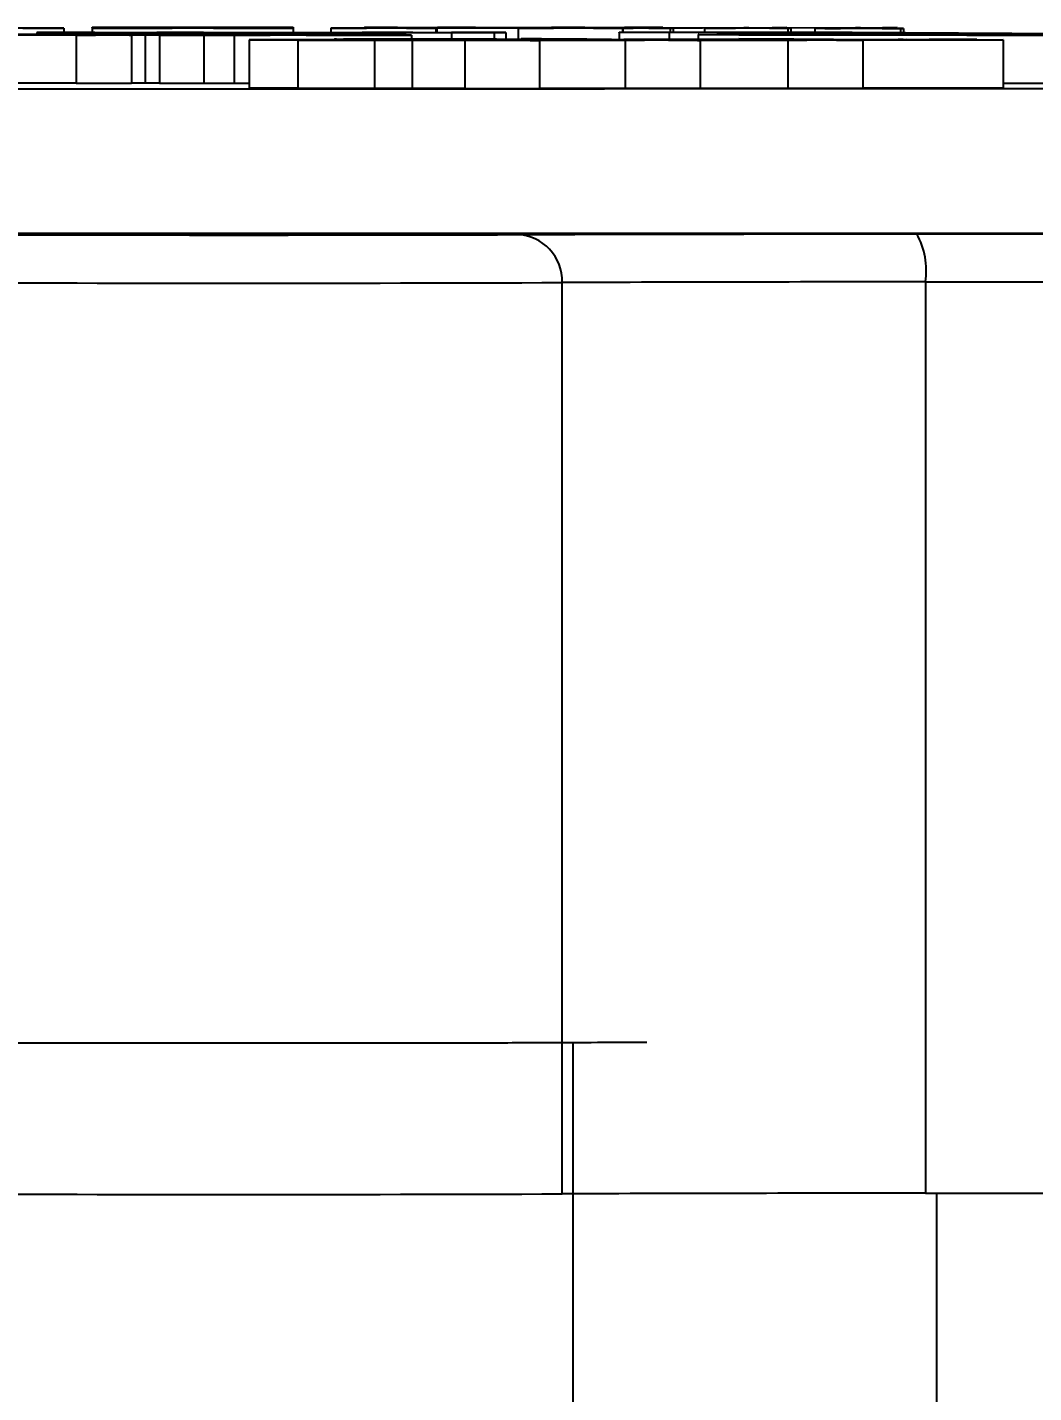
# Model space of a CAD drawing. Header units: millimetres. Extents: x 2063 to 4500, y 825 to 2548.
# Drawn here: x 3210.17 to 3231.14, y 1561.95 to 1590.41 of the extents above; entities that cross this region are included whole.
import ezdxf

# ---------------------------------------------------------------- set-up
doc = ezdxf.new("R2010")
doc.units = ezdxf.units.MM
doc.layers.add('AM_5', color=3, linetype='Continuous', lineweight=25)
doc.styles.add('SLDTEXTSTYLE1', font='txt.shx', dxfattribs={"width": 0.7, "bigfont": 'gbcbig.shx'})
doc.dimstyles.new('SLDDIMSTYLE12$0', dxfattribs={"dimtxt": 12, "dimasz": 10, "dimexe": 0, "dimexo": 0.0625, "dimgap": 0.875, "dimtad": 1, "dimdec": 1, "dimlfac": 1.8, "dimrnd": 1e-09, "dimzin": 12, "dimdsep": 46, "dimtxsty": 'SLDTEXTSTYLE1', "dimcen": 0.09, "dimdle": 8.16, "dimclrd": 3, "dimclre": 3, "dimadec": 0, "dimazin": 3, "dimtfac": 1, "dimtdec": 1, "dimtofl": 0, "dimtmove": 0, "dimatfit": 3, "dimfxl": 0, "dimfrac": 2, "dimtolj": 1, "dimlwd": 5, "dimlwe": 5, "dimarcsym": 0})

# ---------------------------------------------------------------- blocks, each defined once
blk = doc.blocks.new('*D73')
at = {"layer": 'AM_5', "color": 3, "linetype": 'Continuous', "lineweight": 5, "transparency": 16777216}
for p, q in [((3260.545, 1590.414), (3402.793, 1590.414)), ((3402.793, 1358.802), (3402.793, 1580.414))]:
    blk.add_line(p, q, dxfattribs=at)
at = {"layer": 'AM_5', "color": 3, "lineweight": 5, "transparency": 16777216}
blk.add_line((3214.8, 1348.802), (3402.793, 1348.802), dxfattribs=at)
at = {"layer": 'AM_5', "color": 3, "transparency": 16777216}
for points in [[(3401.127, 1580.414), (3404.46, 1580.414), (3402.793, 1590.414)], [(3401.127, 1358.802), (3404.46, 1358.802), (3402.793, 1348.802)]]:
    blk.add_solid(points, dxfattribs=at)
at = {"layer": 'Defpoints', "color": 0, "transparency": 16777216}
for p in [(3260.483, 1590.414), (3402.793, 1590.414), (3214.737, 1348.802)]:
    blk.add_point(p, dxfattribs=at)
at = {"layer": 'AM_5', "color": 0, "transparency": 16777216, "insert": (3395.918, 1523.132), "char_height": 12, "attachment_point": 5, "rotation": 90, "style": 'SLDTEXTSTYLE1'}
blk.add_mtext('\\A1;245', dxfattribs=at)

msp = doc.modelspace()

# ---------------------------------------------------------------- linework, layer by layer
at = {"color": 7, "linetype": 'Continuous', "lineweight": 25}
for p, q in [((3213.265, 1590.259), (3206.272, 1590.259)), ((3206.619, 1590.256), (3211.473, 1590.256)), ((3210.93, 1590.396), (3208.508, 1590.395)), ((3211.589, 1590.255), (3209.566, 1590.255)), ((3209.913, 1590.273), (3210.606, 1590.274)), ((3210.26, 1590.263), (3209.971, 1590.26)), ((3209.971, 1590.26), (3211.358, 1590.26)), ((3211.936, 1590.263), (3210.26, 1590.263)), ((3210.26, 1590.263), (3210.26, 1590.26)), ((3210.361, 1590.309), (3210.361, 1590.31)), ((3210.361, 1590.31), (3213.84, 1590.31)), ((3210.603, 1590.309), (3210.361, 1590.309)), ((3210.361, 1590.309), (3210.361, 1590.274)), ((3210.585, 1590.396), (3210.893, 1590.396)), ((3210.603, 1590.309), (3210.603, 1590.274)), ((3210.606, 1590.274), (3210.606, 1590.264)), ((3210.606, 1590.264), (3211.936, 1590.264)), ((3210.893, 1590.396), (3210.93, 1590.396)), ((3210.93, 1590.396), (3210.93, 1590.31)), ((3211.184, 1590.251), (3211.589, 1590.252)), ((3212.34, 1590.25), (3211.184, 1590.251)), ((3211.184, 1590.251), (3211.184, 1589.251)), ((3211.473, 1590.256), (3211.936, 1590.257)), ((3211.518, 1590.414), (3211.518, 1590.415)), ((3211.518, 1590.415), (3215.71, 1590.415)), ((3212.715, 1590.414), (3211.518, 1590.414)), ((3211.518, 1590.414), (3211.518, 1590.396)), ((3215.71, 1590.396), (3211.518, 1590.396)), ((3211.518, 1590.396), (3211.518, 1590.396)), ((3211.518, 1590.396), (3212.715, 1590.396)), ((3211.518, 1590.396), (3211.518, 1590.31)), ((3214.646, 1590.28), (3211.574, 1590.307)), ((3211.574, 1590.307), (3211.574, 1590.264)), ((3211.589, 1590.252), (3211.589, 1590.255)), ((3211.936, 1590.275), (3212.687, 1590.276)), ((3211.936, 1590.264), (3211.936, 1590.275)), ((3212.687, 1590.262), (3211.936, 1590.263)), ((3211.936, 1590.263), (3211.936, 1590.257)), ((3211.936, 1590.257), (3212.629, 1590.256)), ((3212.629, 1590.256), (3212.282, 1590.255)), ((3212.34, 1590.25), (3212.34, 1589.25)), ((3212.687, 1590.276), (3212.629, 1590.273)), ((3212.629, 1590.273), (3212.629, 1590.266)), ((3212.629, 1590.266), (3212.687, 1590.262)), ((3212.629, 1589.256), (3212.629, 1590.256)), ((3212.687, 1590.276), (3212.687, 1590.262)), ((3212.715, 1590.414), (3212.715, 1590.396)), ((3212.745, 1590.26), (3213.265, 1590.259)), ((3213.843, 1590.25), (3212.918, 1590.252)), ((3212.918, 1590.252), (3215.23, 1590.252)), ((3212.918, 1590.252), (3212.918, 1589.252)), ((3212.95, 1590.306), (3213.756, 1590.299)), ((3213.183, 1590.397), (3213.183, 1590.413)), ((3213.265, 1590.266), (3213.207, 1590.267)), ((3213.207, 1590.259), (3213.207, 1590.267)), ((3215.23, 1590.268), (3213.265, 1590.266)), ((3213.265, 1590.266), (3213.265, 1590.26)), ((3214.074, 1590.258), (3213.265, 1590.26)), ((3213.265, 1590.26), (3215.23, 1590.26)), ((3213.265, 1590.26), (3213.265, 1590.259)), ((3213.265, 1590.259), (3213.265, 1590.252)), ((3213.84, 1590.309), (3213.516, 1590.309)), ((3213.516, 1590.309), (3213.516, 1590.301)), ((3213.756, 1590.299), (3217.391, 1590.299)), ((3213.837, 1590.298), (3215.452, 1590.283)), ((3217.229, 1590.298), (3213.837, 1590.298)), ((3213.84, 1590.31), (3213.84, 1590.309)), ((3213.84, 1590.309), (3213.84, 1590.299)), ((3214.478, 1590.252), (3213.843, 1590.25)), ((3213.843, 1590.25), (3213.843, 1589.25)), ((3214.046, 1590.413), (3214.046, 1590.397)), ((3214.594, 1590.259), (3214.074, 1590.258)), ((3214.074, 1590.258), (3214.074, 1590.252)), ((3218.177, 1590.252), (3214.478, 1590.252)), ((3214.478, 1590.252), (3214.478, 1589.252)), ((3215.71, 1590.414), (3214.514, 1590.414)), ((3214.514, 1590.414), (3214.514, 1590.396)), ((3214.514, 1590.396), (3215.71, 1590.396)), ((3215.23, 1590.259), (3214.594, 1590.259)), ((3214.594, 1590.259), (3214.594, 1590.252)), ((3215.856, 1590.28), (3214.646, 1590.28)), ((3214.646, 1590.28), (3214.646, 1590.26)), ((3215.23, 1590.26), (3215.23, 1590.268)), ((3215.23, 1590.252), (3215.23, 1590.259)), ((3215.452, 1590.283), (3215.533, 1590.283)), ((3215.533, 1590.283), (3217.229, 1590.298)), ((3215.71, 1590.415), (3215.71, 1590.414)), ((3215.71, 1590.414), (3215.71, 1590.396)), ((3215.71, 1590.396), (3215.71, 1590.396)), ((3215.71, 1590.396), (3215.71, 1590.299)), ((3219.009, 1590.307), (3215.856, 1590.28)), ((3215.981, 1590.268), (3215.981, 1590.26)), ((3215.981, 1590.26), (3216.039, 1590.26)), ((3217.946, 1590.259), (3215.981, 1590.259)), ((3215.981, 1590.259), (3215.981, 1590.252)), ((3215.981, 1590.252), (3216.27, 1590.252)), ((3218.678, 1590.395), (3216.494, 1590.396)), ((3216.494, 1590.396), (3216.521, 1590.396)), ((3216.494, 1590.396), (3216.494, 1590.299)), ((3216.521, 1590.396), (3216.729, 1590.396)), ((3217.148, 1590.309), (3217.148, 1590.31)), ((3217.148, 1590.31), (3220.141, 1590.31)), ((3217.391, 1590.309), (3217.148, 1590.309)), ((3217.148, 1590.309), (3217.148, 1590.299)), ((3217.191, 1590.414), (3217.22, 1590.415)), ((3217.451, 1590.414), (3217.191, 1590.414)), ((3217.22, 1590.415), (3219.508, 1590.414)), ((3217.233, 1590.397), (3217.883, 1590.413)), ((3217.391, 1590.309), (3217.391, 1590.299)), ((3217.391, 1590.299), (3218.119, 1590.305)), ((3217.426, 1590.272), (3218.061, 1590.27)), ((3217.426, 1590.261), (3217.946, 1590.259)), ((3217.451, 1590.414), (3217.451, 1590.402)), ((3217.657, 1590.253), (3218.177, 1590.252)), ((3217.883, 1590.413), (3217.878, 1590.413)), ((3217.946, 1590.259), (3217.946, 1590.252)), ((3218.061, 1590.27), (3218.061, 1590.252)), ((3218.356, 1590.404), (3218.066, 1590.397)), ((3218.177, 1590.252), (3218.177, 1590.161)), ((3221.425, 1590.403), (3218.356, 1590.404)), ((3218.715, 1590.413), (3218.383, 1590.405)), ((3218.383, 1590.405), (3221.452, 1590.404)), ((3218.497, 1590.396), (3218.705, 1590.396)), ((3218.705, 1590.396), (3218.678, 1590.395)), ((3218.678, 1590.395), (3218.678, 1590.31)), ((3218.705, 1590.396), (3218.705, 1590.31)), ((3218.715, 1590.413), (3218.715, 1590.405)), ((3219.009, 1590.307), (3219.009, 1590.161)), ((3219.48, 1590.414), (3219.219, 1590.414)), ((3219.219, 1590.414), (3219.219, 1590.404)), ((3219.508, 1590.414), (3219.48, 1590.414)), ((3219.48, 1590.414), (3219.48, 1590.404)), ((3219.508, 1590.414), (3219.508, 1590.404)), ((3220.141, 1590.309), (3219.899, 1590.309)), ((3219.899, 1590.309), (3219.899, 1590.17)), ((3220.141, 1590.31), (3220.141, 1590.309)), ((3220.141, 1590.309), (3220.141, 1590.161)), ((3220.395, 1590.395), (3220.422, 1590.396)), ((3222.579, 1590.394), (3220.395, 1590.395)), ((3220.395, 1590.395), (3220.395, 1590.161)), ((3220.422, 1590.396), (3220.63, 1590.395)), ((3221.092, 1590.413), (3221.121, 1590.414)), ((3221.352, 1590.413), (3221.092, 1590.413)), ((3221.092, 1590.413), (3221.092, 1590.404)), ((3221.121, 1590.414), (3223.409, 1590.413)), ((3221.134, 1590.396), (3221.425, 1590.403)), ((3221.352, 1590.413), (3221.352, 1590.404)), ((3221.452, 1590.404), (3221.783, 1590.412)), ((3221.783, 1590.412), (3221.779, 1590.412)), ((3222.616, 1590.412), (3221.966, 1590.396)), ((3222.093, 1590.395), (3222.095, 1590.395)), ((3222.095, 1590.395), (3222.299, 1590.395)), ((3222.505, 1590.309), (3222.505, 1590.311)), ((3222.505, 1590.311), (3227.359, 1590.311)), ((3223.545, 1590.309), (3222.505, 1590.309)), ((3222.505, 1590.309), (3222.505, 1590.162)), ((3222.581, 1590.394), (3222.579, 1590.394)), ((3222.579, 1590.311), (3222.579, 1590.394)), ((3223.567, 1590.394), (3222.581, 1590.394)), ((3222.581, 1590.394), (3222.581, 1590.311)), ((3222.794, 1590.396), (3225.692, 1590.413)), ((3223.16, 1590.396), (3223.114, 1590.396)), ((3223.38, 1590.413), (3223.12, 1590.413)), ((3223.12, 1590.413), (3223.12, 1590.398)), ((3225.102, 1590.407), (3223.16, 1590.396)), ((3223.409, 1590.413), (3223.38, 1590.413)), ((3223.38, 1590.413), (3223.38, 1590.399)), ((3223.409, 1590.413), (3223.409, 1590.4)), ((3223.472, 1590.395), (3223.627, 1590.395)), ((3223.545, 1590.309), (3223.545, 1590.163)), ((3223.627, 1590.395), (3223.567, 1590.394)), ((3223.567, 1590.394), (3223.567, 1590.311)), ((3223.627, 1590.395), (3223.627, 1590.311)), ((3224.148, 1590.262), (3224.148, 1590.163)), ((3226.017, 1590.393), (3224.281, 1590.394)), ((3224.281, 1590.394), (3224.341, 1590.394)), ((3224.281, 1590.394), (3224.281, 1590.311)), ((3224.341, 1590.394), (3224.493, 1590.394)), ((3224.929, 1590.395), (3225.204, 1590.407)), ((3225.204, 1590.407), (3225.102, 1590.407)), ((3225.102, 1590.407), (3225.102, 1590.403)), ((3230.345, 1590.279), (3225.279, 1590.306)), ((3225.753, 1590.398), (3225.643, 1590.395)), ((3225.692, 1590.413), (3225.998, 1590.412)), ((3227.429, 1590.407), (3225.753, 1590.398)), ((3225.998, 1590.412), (3225.782, 1590.401)), ((3225.782, 1590.401), (3225.884, 1590.401)), ((3225.884, 1590.401), (3227.99, 1590.412)), ((3225.923, 1590.394), (3226.077, 1590.394)), ((3225.998, 1590.412), (3225.998, 1590.401)), ((3226.077, 1590.394), (3226.017, 1590.393)), ((3226.017, 1590.393), (3226.017, 1590.311)), ((3226.077, 1590.394), (3226.077, 1590.311)), ((3226.578, 1590.393), (3226.637, 1590.394)), ((3228.365, 1590.392), (3226.578, 1590.393)), ((3226.578, 1590.393), (3226.578, 1590.311)), ((3226.637, 1590.394), (3226.792, 1590.393)), ((3227.277, 1590.394), (3227.531, 1590.406)), ((3227.359, 1590.311), (3232.926, 1590.28)), ((3227.531, 1590.406), (3227.429, 1590.407)), ((3227.429, 1590.407), (3227.429, 1590.402)), ((3227.99, 1590.412), (3228.296, 1590.412)), ((3228.296, 1590.412), (3227.992, 1590.394)), ((3228.221, 1590.393), (3228.425, 1590.393)), ((3228.296, 1590.412), (3228.296, 1590.393)), ((3228.425, 1590.393), (3228.365, 1590.392)), ((3228.365, 1590.392), (3228.365, 1590.305)), ((3228.425, 1590.393), (3228.425, 1590.305)), ((3216.239, 1590.152), (3214.787, 1590.154)), ((3214.787, 1590.154), (3214.787, 1589.154)), ((3215.802, 1590.147), (3219.341, 1590.148)), ((3217.4, 1590.144), (3215.802, 1590.147)), ((3215.802, 1590.147), (3215.802, 1589.147)), ((3216.722, 1590.153), (3216.239, 1590.152)), ((3216.239, 1590.152), (3216.239, 1590.147)), ((3216.565, 1590.169), (3216.565, 1590.147)), ((3217.194, 1590.158), (3216.58, 1590.154)), ((3216.58, 1590.154), (3222.095, 1590.156)), ((3217.24, 1590.161), (3216.611, 1590.169)), ((3216.611, 1590.169), (3216.611, 1590.154)), ((3216.709, 1590.16), (3217.24, 1590.161)), ((3217.952, 1590.158), (3216.709, 1590.16)), ((3228.496, 1590.158), (3216.722, 1590.153)), ((3216.722, 1590.153), (3216.722, 1590.147)), ((3216.963, 1590.158), (3217.194, 1590.158)), ((3217.194, 1590.158), (3217.194, 1590.154)), ((3218.186, 1590.147), (3217.4, 1590.144)), ((3217.4, 1590.144), (3217.4, 1589.144)), ((3217.541, 1590.168), (3218.17, 1590.161)), ((3218.448, 1590.16), (3217.952, 1590.158)), ((3217.952, 1590.158), (3217.952, 1590.155)), ((3218.17, 1590.161), (3221.643, 1590.162)), ((3219.411, 1590.147), (3218.186, 1590.147)), ((3218.186, 1590.147), (3218.186, 1589.147)), ((3221.715, 1590.161), (3218.448, 1590.16)), ((3218.448, 1590.16), (3218.448, 1590.155)), ((3218.954, 1590.152), (3219.901, 1590.153)), ((3218.954, 1590.152), (3218.954, 1590.148)), ((3219.282, 1590.143), (3219.686, 1590.144)), ((3220.839, 1590.142), (3219.282, 1590.143)), ((3219.282, 1590.143), (3219.282, 1589.143)), ((3219.686, 1590.144), (3219.411, 1590.147)), ((3219.411, 1590.147), (3219.411, 1590.143)), ((3219.886, 1590.17), (3219.945, 1590.17)), ((3219.945, 1590.17), (3219.945, 1590.161)), ((3220.228, 1590.148), (3222.678, 1590.149)), ((3222.747, 1590.148), (3220.297, 1590.147)), ((3220.456, 1590.176), (3221.409, 1590.177)), ((3220.456, 1590.176), (3220.456, 1590.161)), ((3220.839, 1590.142), (3220.839, 1589.142)), ((3222.095, 1590.156), (3221.715, 1590.161)), ((3221.715, 1590.161), (3221.715, 1590.156)), ((3222.298, 1590.153), (3223.251, 1590.154)), ((3222.298, 1590.153), (3222.298, 1590.149)), ((3222.526, 1590.162), (3225.863, 1590.163)), ((3225.935, 1590.163), (3222.598, 1590.161)), ((3222.598, 1590.161), (3222.978, 1590.157)), ((3222.626, 1590.144), (3223.032, 1590.145)), ((3224.188, 1590.143), (3222.626, 1590.144)), ((3222.626, 1590.144), (3222.626, 1589.144)), ((3223.032, 1590.145), (3222.747, 1590.148)), ((3222.747, 1590.148), (3222.747, 1590.144)), ((3222.978, 1590.157), (3228.424, 1590.159)), ((3223.561, 1590.15), (3226.081, 1590.15)), ((3226.15, 1590.15), (3223.631, 1590.149)), ((3224.188, 1590.143), (3224.188, 1589.143)), ((3224.997, 1590.174), (3225.855, 1590.176)), ((3225.863, 1590.163), (3224.997, 1590.174)), ((3224.997, 1590.174), (3224.997, 1590.163)), ((3225.691, 1590.154), (3226.641, 1590.156)), ((3225.691, 1590.154), (3225.691, 1590.15)), ((3226.97, 1590.162), (3225.935, 1590.163)), ((3225.935, 1590.163), (3225.935, 1590.158)), ((3226.019, 1590.145), (3226.412, 1590.146)), ((3227.579, 1590.144), (3226.019, 1590.145)), ((3226.019, 1590.145), (3226.019, 1589.145)), ((3226.412, 1590.146), (3226.15, 1590.15)), ((3226.15, 1590.15), (3226.15, 1590.146)), ((3226.965, 1590.151), (3229.279, 1590.152)), ((3226.97, 1590.162), (3226.97, 1590.158)), ((3230.507, 1590.151), (3227.034, 1590.15)), ((3227.579, 1590.144), (3227.579, 1589.144)), ((3228.306, 1590.16), (3228.306, 1590.159)), ((3228.637, 1590.156), (3228.496, 1590.158)), ((3228.496, 1590.158), (3228.496, 1590.151)), ((3228.909, 1590.156), (3228.637, 1590.156)), ((3228.637, 1590.156), (3228.637, 1590.151)), ((3228.909, 1590.156), (3228.909, 1590.152)), ((3229.279, 1590.152), (3229.867, 1590.152)), ((3229.577, 1590.161), (3229.577, 1590.152)), ((3229.867, 1590.152), (3230.507, 1590.151)), ((3229.957, 1590.162), (3229.957, 1590.152)), ((3230.507, 1590.151), (3230.507, 1589.151)), ((3209.624, 1589.255), (3211.184, 1589.255)), ((3211.184, 1589.251), (3212.34, 1589.25)), ((3212.34, 1589.255), (3212.629, 1589.256)), ((3212.629, 1589.259), (3212.918, 1589.259)), ((3212.918, 1589.252), (3213.843, 1589.25)), ((3213.843, 1589.25), (3214.478, 1589.252)), ((3214.478, 1589.252), (3214.787, 1589.252)), ((3214.787, 1589.154), (3215.802, 1589.152)), ((3215.802, 1589.147), (3217.4, 1589.144)), ((3217.4, 1589.144), (3218.186, 1589.147)), ((3218.186, 1589.147), (3219.282, 1589.147)), ((3219.282, 1589.143), (3220.839, 1589.142)), ((3220.839, 1589.148), (3222.626, 1589.148)), ((3222.626, 1589.144), (3224.188, 1589.143)), ((3224.188, 1589.149), (3226.019, 1589.15)), ((3226.019, 1589.145), (3227.579, 1589.144)), ((3227.579, 1589.15), (3230.507, 1589.151)), ((3221.313, 1566.093), (3221.313, 1585.092)), ((3228.886, 1585.106), (3228.886, 1566.106)), ((3221.543, 1535.416), (3221.543, 1569.25)), ((3229.113, 1566.106), (3229.113, 1534.678))]:
    msp.add_line(p, q, dxfattribs=at)
at = {"color": 7, "linetype": 'Continuous', "lineweight": 25, "flags": 128}
for points in [[(3148.396, 1586.216), (3150.47, 1586.207), (3152.864, 1586.197), (3155.565, 1586.188), (3158.56, 1586.179), (3161.834, 1586.171), (3165.371, 1586.163), (3169.153, 1586.156), (3173.161, 1586.15), (3177.376, 1586.144), (3181.776, 1586.138), (3186.339, 1586.134), (3191.043, 1586.13), (3195.865, 1586.127), (3200.779, 1586.124), (3205.762, 1586.123), (3210.789, 1586.122), (3215.835, 1586.121), (3220.875, 1586.122), (3225.883, 1586.123), (3230.835, 1586.125), (3235.706, 1586.128)], [(3210.07, 1586.103), (3210.896, 1586.106), (3211.973, 1586.108), (3213.227, 1586.109), (3214.573, 1586.109), (3215.919, 1586.109), (3217.173, 1586.108), (3218.25, 1586.106), (3219.077, 1586.103), (3219.596, 1586.101), (3219.773, 1586.098), (3219.596, 1586.095), (3219.077, 1586.092), (3218.25, 1586.09), (3217.173, 1586.088), (3215.919, 1586.087), (3214.573, 1586.087), (3213.227, 1586.087), (3211.973, 1586.088), (3210.896, 1586.09), (3210.07, 1586.092)], [(3228.886, 1585.106), (3234.145, 1585.108), (3239.316, 1585.112), (3244.374, 1585.116), (3249.298, 1585.12), (3254.065, 1585.126), (3258.653, 1585.132), (3263.041, 1585.138), (3267.211, 1585.145), (3271.142, 1585.153), (3274.817, 1585.162), (3278.219, 1585.171), (3281.334, 1585.18), (3284.146, 1585.19), (3286.644, 1585.2), (3288.815, 1585.211), (3290.651, 1585.221), (3292.142, 1585.232), (3293.282, 1585.244)], [(3228.886, 1566.106), (3234.211, 1566.109), (3239.446, 1566.112), (3244.565, 1566.116), (3249.545, 1566.121), (3254.362, 1566.126), (3258.995, 1566.132), (3263.422, 1566.139), (3267.622, 1566.146), (3271.576, 1566.154), (3275.265, 1566.163), (3278.673, 1566.172), (3281.783, 1566.182), (3284.581, 1566.192), (3287.055, 1566.202), (3289.192, 1566.213), (3290.982, 1566.224)]]:
    msp.add_lwpolyline(points, dxfattribs=at)
at = {"color": 7, "linetype": 'Continuous', "lineweight": 25}
for centre, radius, start, end in [((3220.343, 1585.123), 0.971, 358.1826, 87.9964), ((3227.343, 1585.348), 1.561, 351.0968, 29.1481), ((3214.573, 3577.395), 1992.314, 269.806162, 270.193839), ((3228.447, -289.979), 1875.085, 89.986579, 90.217963), ((3214.573, 3558.395), 1992.314, 269.806162, 270.193839), ((3228.447, -308.979), 1875.085, 89.986579, 90.217963)]:
    msp.add_arc(centre, radius, start, end, dxfattribs=at)
for points, knots in [([(3210.072, 1590.397), (3210.085, 1590.397), (3210.105, 1590.396), (3210.187, 1590.396), (3210.281, 1590.396), (3210.42, 1590.396), (3210.524, 1590.396), (3210.585, 1590.396)], [0, 0, 0, 0, 0.282665, 0.424863, 0.567605, 0.744514, 1, 1, 1, 1]), ([(3211.574, 1590.307), (3211.532, 1590.307), (3211.448, 1590.308), (3211.262, 1590.308), (3211.002, 1590.309), (3210.775, 1590.309), (3210.641, 1590.309), (3210.603, 1590.309)], [0, 0, 0, 0, 0.25387, 0.509596, 0.715202, 0.920342, 1, 1, 1, 1]), ([(3211.358, 1590.26), (3211.524, 1590.26), (3211.841, 1590.26), (3212.305, 1590.26), (3212.598, 1590.26), (3212.745, 1590.26)], [0, 0, 0, 0, 0.35686, 0.67714, 1, 1, 1, 1]), ([(3212.284, 1590.255), (3212.285, 1590.254), (3212.288, 1590.253), (3212.304, 1590.251), (3212.328, 1590.25), (3212.34, 1590.25)], [0, 0, 0, 0, 0.333361, 0.666606, 1, 1, 1, 1]), ([(3213.183, 1590.413), (3213.18, 1590.413), (3213.174, 1590.413), (3213.116, 1590.414), (3213.021, 1590.414), (3212.883, 1590.414), (3212.775, 1590.414), (3212.715, 1590.414)], [0, 0, 0, 0, 0.210223, 0.375759, 0.542534, 0.746796, 1, 1, 1, 1]), ([(3212.715, 1590.396), (3212.785, 1590.396), (3212.901, 1590.396), (3213.039, 1590.397), (3213.124, 1590.397), (3213.176, 1590.397), (3213.18, 1590.397), (3213.183, 1590.397)], [0, 0, 0, 0, 0.2944044, 0.4877252, 0.6436082, 0.7993468, 1, 1, 1, 1]), ([(3213.516, 1590.309), (3213.429, 1590.309), (3213.289, 1590.309), (3213.12, 1590.309), (3213.013, 1590.309), (3212.94, 1590.308), (3212.889, 1590.308), (3212.876, 1590.308), (3212.869, 1590.308)], [0, 0, 0, 0, 0.25713, 0.418126, 0.515419, 0.613557, 0.771961, 1, 1, 1, 1]), ([(3212.869, 1590.308), (3212.87, 1590.307), (3212.873, 1590.307), (3212.888, 1590.307), (3212.925, 1590.307), (3212.95, 1590.306)], [0, 0, 0, 0, 0.25103, 0.502225, 1, 1, 1, 1]), ([(3213.207, 1590.267), (3213.804, 1590.268), (3214.823, 1590.269), (3216.288, 1590.27), (3217.045, 1590.271), (3217.426, 1590.272)], [0, 0, 0, 0, 0.41234, 0.704495, 1, 1, 1, 1]), ([(3214.514, 1590.414), (3214.425, 1590.414), (3214.3, 1590.414), (3214.158, 1590.414), (3214.085, 1590.414), (3214.049, 1590.413), (3214.047, 1590.413), (3214.046, 1590.413)], [0, 0, 0, 0, 0.364031, 0.510061, 0.655864, 0.843841, 1, 1, 1, 1]), ([(3214.046, 1590.397), (3214.049, 1590.397), (3214.053, 1590.397), (3214.113, 1590.397), (3214.191, 1590.397), (3214.327, 1590.396), (3214.437, 1590.396), (3214.514, 1590.396)], [0, 0, 0, 0, 0.250411, 0.398556, 0.54744, 0.686236, 1, 1, 1, 1]), ([(3218.061, 1590.27), (3217.713, 1590.269), (3217.19, 1590.269), (3216.498, 1590.269), (3216.153, 1590.268), (3215.981, 1590.268)], [0, 0, 0, 0, 0.499885, 0.749929, 1, 1, 1, 1]), ([(3216.039, 1590.26), (3216.205, 1590.26), (3216.522, 1590.26), (3216.987, 1590.26), (3217.279, 1590.26), (3217.426, 1590.261)], [0, 0, 0, 0, 0.35686, 0.67714, 1, 1, 1, 1]), ([(3216.27, 1590.252), (3216.437, 1590.252), (3216.753, 1590.252), (3217.218, 1590.252), (3217.51, 1590.253), (3217.657, 1590.253)], [0, 0, 0, 0, 0.35686, 0.67714, 1, 1, 1, 1]), ([(3216.729, 1590.396), (3216.798, 1590.396), (3216.914, 1590.396), (3217.057, 1590.396), (3217.149, 1590.396), (3217.212, 1590.397), (3217.226, 1590.397), (3217.233, 1590.397)], [0, 0, 0, 0, 0.290077, 0.48445, 0.638173, 0.79153, 1, 1, 1, 1]), ([(3218.2, 1590.307), (3218.191, 1590.307), (3218.177, 1590.307), (3218.098, 1590.308), (3218.002, 1590.308), (3217.848, 1590.309), (3217.637, 1590.309), (3217.476, 1590.309), (3217.391, 1590.309)], [0, 0, 0, 0, 0.284135, 0.450473, 0.560568, 0.671794, 0.825494, 1, 1, 1, 1]), ([(3217.872, 1590.413), (3217.859, 1590.413), (3217.833, 1590.414), (3217.749, 1590.414), (3217.622, 1590.414), (3217.515, 1590.414), (3217.451, 1590.414)], [0, 0, 0, 0, 0.204883, 0.408937, 0.643499, 1, 1, 1, 1]), ([(3218.069, 1590.397), (3218.068, 1590.397), (3218.067, 1590.396), (3218.106, 1590.396), (3218.168, 1590.396), (3218.283, 1590.396), (3218.398, 1590.396), (3218.48, 1590.396), (3218.497, 1590.396)], [0, 0, 0, 0, 0.132198, 0.30903, 0.458399, 0.607839, 0.921168, 1, 1, 1, 1]), ([(3218.119, 1590.305), (3218.129, 1590.305), (3218.151, 1590.306), (3218.184, 1590.306), (3218.193, 1590.306), (3218.2, 1590.307)], [0, 0, 0, 0, 0.2502199, 0.5005081, 1, 1, 1, 1]), ([(3219.219, 1590.414), (3219.127, 1590.414), (3218.998, 1590.414), (3218.848, 1590.413), (3218.772, 1590.413), (3218.729, 1590.413), (3218.719, 1590.413), (3218.715, 1590.413)], [0, 0, 0, 0, 0.375821, 0.523807, 0.672057, 0.853203, 1, 1, 1, 1]), ([(3219.899, 1590.309), (3219.775, 1590.309), (3219.565, 1590.309), (3219.309, 1590.308), (3219.124, 1590.308), (3219.049, 1590.307), (3219.017, 1590.307), (3219.009, 1590.307)], [0, 0, 0, 0, 0.268165, 0.456817, 0.645375, 0.906381, 1, 1, 1, 1]), ([(3220.63, 1590.395), (3220.699, 1590.395), (3220.815, 1590.395), (3220.958, 1590.396), (3221.05, 1590.396), (3221.113, 1590.396), (3221.126, 1590.396), (3221.134, 1590.396)], [0, 0, 0, 0, 0.290077, 0.48445, 0.638173, 0.79153, 1, 1, 1, 1]), ([(3221.772, 1590.413), (3221.759, 1590.413), (3221.734, 1590.413), (3221.649, 1590.413), (3221.522, 1590.413), (3221.416, 1590.413), (3221.352, 1590.413)], [0, 0, 0, 0, 0.204883, 0.408937, 0.643499, 1, 1, 1, 1]), ([(3221.967, 1590.396), (3221.966, 1590.396), (3221.964, 1590.396), (3221.995, 1590.396), (3222.047, 1590.395), (3222.083, 1590.395), (3222.093, 1590.395)], [0, 0, 0, 0, 0.177122, 0.589108, 0.884827, 1, 1, 1, 1]), ([(3222.299, 1590.395), (3222.355, 1590.395), (3222.462, 1590.395), (3222.608, 1590.395), (3222.721, 1590.396), (3222.769, 1590.396), (3222.794, 1590.396)], [0, 0, 0, 0, 0.2469872, 0.468153, 0.7284619, 1, 1, 1, 1]), ([(3223.12, 1590.413), (3223.028, 1590.413), (3222.899, 1590.413), (3222.749, 1590.413), (3222.673, 1590.413), (3222.63, 1590.412), (3222.62, 1590.412), (3222.616, 1590.412)], [0, 0, 0, 0, 0.3758207, 0.5238074, 0.6720575, 0.8532035, 1, 1, 1, 1]), ([(3223.119, 1590.396), (3223.119, 1590.395), (3223.121, 1590.395), (3223.163, 1590.395), (3223.241, 1590.395), (3223.348, 1590.395), (3223.432, 1590.395), (3223.472, 1590.395)], [0, 0, 0, 0, 0.063168, 0.286153, 0.501453, 0.758451, 1, 1, 1, 1]), ([(3225.279, 1590.306), (3225.108, 1590.307), (3224.844, 1590.308), (3224.171, 1590.308), (3223.766, 1590.308), (3223.545, 1590.309)], [0, 0, 0, 0, 0.454509, 0.703285, 1, 1, 1, 1]), ([(3224.148, 1590.262), (3224.175, 1590.264), (3224.235, 1590.267), (3225.02, 1590.272), (3226.731, 1590.276), (3228.579, 1590.278), (3229.858, 1590.279), (3230.345, 1590.279)], [0, 0, 0, 0, 0.183074, 0.416875, 0.642834, 0.864166, 1, 1, 1, 1]), ([(3232.477, 1590.247), (3231.808, 1590.247), (3230.574, 1590.247), (3228.806, 1590.248), (3227.143, 1590.249), (3225.624, 1590.252), (3224.479, 1590.256), (3224.171, 1590.26), (3224.152, 1590.262), (3224.148, 1590.262)], [0, 0, 0, 0, 0.160365, 0.296332, 0.431737, 0.589347, 0.747826, 0.949128, 1, 1, 1, 1]), ([(3224.493, 1590.394), (3224.54, 1590.394), (3224.617, 1590.394), (3224.724, 1590.394), (3224.8, 1590.394), (3224.872, 1590.395), (3224.908, 1590.395), (3224.925, 1590.395), (3224.929, 1590.395)], [0, 0, 0, 0, 0.219728, 0.360437, 0.501962, 0.629609, 0.910972, 1, 1, 1, 1]), ([(3225.643, 1590.395), (3225.636, 1590.395), (3225.624, 1590.394), (3225.682, 1590.394), (3225.779, 1590.394), (3225.878, 1590.394), (3225.923, 1590.394)], [0, 0, 0, 0, 0.280717, 0.477013, 0.764436, 1, 1, 1, 1]), ([(3226.792, 1590.393), (3226.856, 1590.393), (3226.956, 1590.393), (3227.088, 1590.393), (3227.175, 1590.394), (3227.243, 1590.394), (3227.264, 1590.394), (3227.277, 1590.394)], [0, 0, 0, 0, 0.286948, 0.445283, 0.603611, 0.766841, 1, 1, 1, 1]), ([(3227.025, 1590.263), (3227.056, 1590.264), (3227.117, 1590.267), (3227.799, 1590.271), (3229.147, 1590.274), (3230.832, 1590.276), (3232.18, 1590.277), (3232.958, 1590.277), (3233.08, 1590.277)], [0, 0, 0, 0, 0.200351, 0.402646, 0.59747, 0.766762, 0.96323, 1, 1, 1, 1]), ([(3233.427, 1590.25), (3232.758, 1590.25), (3231.412, 1590.25), (3229.604, 1590.251), (3228.284, 1590.254), (3227.361, 1590.257), (3227.053, 1590.26), (3227.031, 1590.263), (3227.025, 1590.263)], [0, 0, 0, 0, 0.196061, 0.394111, 0.547436, 0.700125, 0.928087, 1, 1, 1, 1]), ([(3227.992, 1590.394), (3227.98, 1590.394), (3227.964, 1590.393), (3228.012, 1590.393), (3228.069, 1590.393), (3228.145, 1590.393), (3228.196, 1590.393), (3228.221, 1590.393)], [0, 0, 0, 0, 0.409045, 0.568709, 0.729731, 0.871998, 1, 1, 1, 1]), ([(3214.787, 1590.154), (3215.005, 1590.154), (3215.48, 1590.155), (3216.212, 1590.156), (3216.671, 1590.157), (3216.963, 1590.158)], [0, 0, 0, 0, 0.234297, 0.511813, 1, 1, 1, 1]), ([(3216.611, 1590.169), (3216.585, 1590.169), (3216.533, 1590.17), (3216.674, 1590.171), (3217.033, 1590.172), (3217.422, 1590.172), (3217.674, 1590.173)], [0, 0, 0, 0, 0.211302, 0.416468, 0.621501, 1, 1, 1, 1]), ([(3219.945, 1590.17), (3219.612, 1590.17), (3219.039, 1590.17), (3218.384, 1590.17), (3217.98, 1590.169), (3217.772, 1590.169), (3217.631, 1590.169), (3217.553, 1590.169), (3217.522, 1590.169), (3217.534, 1590.168), (3217.541, 1590.168)], [0, 0, 0, 0, 0.358025, 0.615683, 0.704922, 0.795041, 0.841826, 0.888488, 0.9407, 1, 1, 1, 1]), ([(3217.674, 1590.173), (3217.706, 1590.172), (3217.77, 1590.172), (3218.127, 1590.171), (3218.835, 1590.171), (3219.49, 1590.171), (3219.886, 1590.17)], [0, 0, 0, 0, 0.10724, 0.21472, 0.525104, 1, 1, 1, 1]), ([(3219.341, 1590.148), (3219.312, 1590.148), (3219.254, 1590.149), (3219.131, 1590.15), (3219.023, 1590.151), (3218.954, 1590.152)], [0, 0, 0, 0, 0.267397, 0.53481, 1, 1, 1, 1]), ([(3219.901, 1590.153), (3219.941, 1590.152), (3220.007, 1590.151), (3220.121, 1590.15), (3220.192, 1590.149), (3220.228, 1590.148)], [0, 0, 0, 0, 0.437841, 0.718884, 1, 1, 1, 1]), ([(3220.297, 1590.147), (3220.355, 1590.147), (3220.466, 1590.145), (3220.646, 1590.143), (3220.774, 1590.142), (3220.839, 1590.142)], [0, 0, 0, 0, 0.361832, 0.680859, 1, 1, 1, 1]), ([(3221.643, 1590.162), (3221.527, 1590.163), (3221.296, 1590.166), (3220.918, 1590.171), (3220.621, 1590.174), (3220.456, 1590.176)], [0, 0, 0, 0, 0.3079389, 0.6158743, 1, 1, 1, 1]), ([(3221.409, 1590.177), (3221.506, 1590.175), (3221.701, 1590.173), (3222.083, 1590.168), (3222.362, 1590.164), (3222.526, 1590.162)], [0, 0, 0, 0, 0.289421, 0.578839, 1, 1, 1, 1]), ([(3222.678, 1590.149), (3222.647, 1590.15), (3222.587, 1590.15), (3222.47, 1590.151), (3222.363, 1590.152), (3222.298, 1590.153)], [0, 0, 0, 0, 0.278089, 0.556193, 1, 1, 1, 1]), ([(3223.251, 1590.154), (3223.294, 1590.153), (3223.359, 1590.152), (3223.471, 1590.151), (3223.531, 1590.15), (3223.561, 1590.15)], [0, 0, 0, 0, 0.499817, 0.749886, 1, 1, 1, 1]), ([(3223.631, 1590.149), (3223.689, 1590.148), (3223.801, 1590.147), (3223.985, 1590.145), (3224.121, 1590.143), (3224.188, 1590.143)], [0, 0, 0, 0, 0.353076, 0.676475, 1, 1, 1, 1]), ([(3226.081, 1590.15), (3226.051, 1590.151), (3225.99, 1590.152), (3225.867, 1590.153), (3225.759, 1590.154), (3225.691, 1590.154)], [0, 0, 0, 0, 0.267337, 0.534687, 1, 1, 1, 1]), ([(3225.855, 1590.176), (3225.948, 1590.174), (3226.134, 1590.171), (3226.492, 1590.167), (3226.799, 1590.164), (3226.97, 1590.162)], [0, 0, 0, 0, 0.307881, 0.615778, 1, 1, 1, 1]), ([(3226.641, 1590.156), (3226.678, 1590.155), (3226.74, 1590.154), (3226.855, 1590.152), (3226.928, 1590.151), (3226.965, 1590.151)], [0, 0, 0, 0, 0.437947, 0.718933, 1, 1, 1, 1]), ([(3227.034, 1590.15), (3227.093, 1590.149), (3227.203, 1590.148), (3227.382, 1590.146), (3227.513, 1590.145), (3227.579, 1590.144)], [0, 0, 0, 0, 0.361759, 0.680808, 1, 1, 1, 1]), ([(3228.424, 1590.159), (3228.37, 1590.159), (3228.301, 1590.16), (3228.323, 1590.16), (3228.327, 1590.16)], [0, 0, 0, 0, 0.784657, 1, 1, 1, 1]), ([(3228.354, 1590.161), (3228.38, 1590.162), (3228.434, 1590.162), (3228.699, 1590.162), (3228.968, 1590.163), (3229.207, 1590.163), (3229.261, 1590.163)], [0, 0, 0, 0, 0.194719, 0.390632, 0.863045, 1, 1, 1, 1]), ([(3229.577, 1590.161), (3229.45, 1590.161), (3229.107, 1590.16), (3228.962, 1590.158), (3228.924, 1590.157), (3228.909, 1590.156)], [0, 0, 0, 0, 0.268239, 0.722981, 1, 1, 1, 1]), ([(3229.261, 1590.163), (3229.342, 1590.163), (3229.492, 1590.163), (3229.701, 1590.163), (3229.842, 1590.163), (3229.934, 1590.162), (3229.952, 1590.162), (3229.957, 1590.162)], [0, 0, 0, 0, 0.281585, 0.522569, 0.762523, 0.925805, 1, 1, 1, 1]), ([(3229.957, 1590.162), (3229.953, 1590.162), (3229.94, 1590.162), (3229.771, 1590.161), (3229.638, 1590.161), (3229.577, 1590.161)], [0, 0, 0, 0, 0.206018, 0.636041, 1, 1, 1, 1]), ([(3283.019, 1589.272), (3282.971, 1589.268), (3282.864, 1589.26), (3281.995, 1589.247), (3280.514, 1589.234), (3278.338, 1589.22), (3275.508, 1589.207), (3271.994, 1589.194), (3267.84, 1589.182), (3263.096, 1589.171), (3257.835, 1589.16), (3252.143, 1589.152), (3246.121, 1589.144), (3239.897, 1589.138), (3233.532, 1589.133), (3227.179, 1589.13), (3220.841, 1589.128), (3214.573, 1589.128), (3208.306, 1589.128), (3201.967, 1589.13), (3195.615, 1589.133), (3189.249, 1589.138), (3183.026, 1589.144), (3177.003, 1589.152), (3171.311, 1589.16), (3166.05, 1589.171), (3161.306, 1589.182), (3157.152, 1589.194), (3153.638, 1589.207), (3150.808, 1589.22), (3148.633, 1589.234), (3147.152, 1589.247), (3146.28, 1589.26), (3146.174, 1589.268), (3146.126, 1589.272)], [0, 0, 0, 0, 0.023828, 0.053273, 0.084485, 0.115699, 0.147957, 0.180726, 0.213842, 0.247136, 0.28043, 0.313546, 0.346314, 0.378573, 0.409785, 0.440999, 0.470442, 0.499888, 0.529332, 0.558778, 0.58999, 0.621203, 0.653462, 0.68623, 0.719347, 0.752641, 0.785934, 0.819051, 0.851819, 0.884078, 0.915289, 0.946503, 0.975948, 1, 1, 1, 1]), ([(3230.507, 1589.247), (3230.614, 1589.247), (3231.034, 1589.247), (3231.474, 1589.247), (3231.803, 1589.247)], [0, 0, 0, 0, 0.254888, 1, 1, 1, 1]), ([(3228.707, 1586.108), (3231.203, 1586.109), (3236.24, 1586.112), (3243.617, 1586.117), (3250.859, 1586.124), (3257.838, 1586.133), (3264.441, 1586.143), (3270.535, 1586.155), (3276.027, 1586.168), (3280.839, 1586.182), (3284.902, 1586.197), (3288.171, 1586.212), (3290.71, 1586.228), (3291.772, 1586.239), (3292.299, 1586.244)], [0, 0, 0, 0, 0.079959, 0.161371, 0.244142, 0.328893, 0.414217, 0.5, 0.585778, 0.671102, 0.755858, 0.838624, 0.920039, 1, 1, 1, 1]), ([(3208.769, 1586.093), (3209.033, 1586.092), (3209.574, 1586.09), (3210.993, 1586.087), (3212.709, 1586.085), (3214.573, 1586.084), (3216.437, 1586.085), (3218.154, 1586.087), (3219.572, 1586.09), (3220.113, 1586.092), (3220.377, 1586.093)], [0, 0, 0, 0, 0.122089, 0.25, 0.377911, 0.5, 0.622089, 0.75, 0.877911, 1, 1, 1, 1]), ([(3220.377, 1586.093), (3220.768, 1586.095), (3221.563, 1586.099), (3223.553, 1586.103), (3225.967, 1586.107), (3227.804, 1586.108), (3228.707, 1586.108)], [0, 0, 0, 0, 0.245796, 0.5, 0.754204, 1, 1, 1, 1]), ([(3221.543, 1569.25), (3221.864, 1569.252), (3222.249, 1569.254), (3222.962, 1569.256), (3223.08, 1569.256)], [0, 0, 0, 0, 0.8349467, 1, 1, 1, 1])]:
    msp.add_open_spline(points, degree=3, knots=knots, dxfattribs=at)
msp.add_open_spline([(3207.448, 1569.25), (3207.773, 1569.249), (3208.422, 1569.246), (3210.134, 1569.242), (3212.203, 1569.24), (3214.495, 1569.239), (3216.788, 1569.24), (3218.857, 1569.242), (3220.568, 1569.246), (3221.218, 1569.249), (3221.543, 1569.25)], degree=3, dxfattribs=at)

# ---------------------------------------------------------------- dimensions: what is measured, and where the dimension line sits
at = {"layer": 'AM_5'}
dim = msp.add_linear_dim(base=(3402.793, 1590.414), p1=(3214.737, 1348.802), p2=(3260.483, 1590.414), angle=270, text='245', dimstyle='SLDDIMSTYLE12$0', override={"dimlfac": 1}, dxfattribs=at)
dim.commit()
dim.dimension.update_dxf_attribs({"geometry": '*D73', "text_midpoint": (3402.793, 1523.132), "dimtype": 160})

doc.saveas('drawing.dxf')
